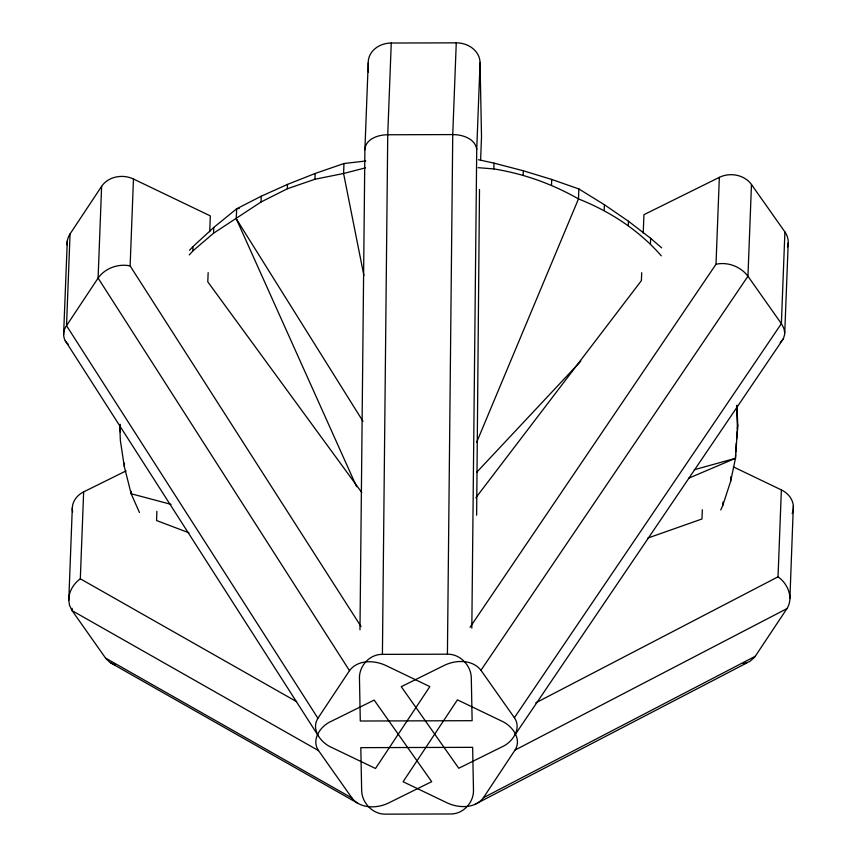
<?xml version="1.0" encoding="UTF-8"?>
<svg xmlns="http://www.w3.org/2000/svg" width="857" height="857" viewBox="0 0 857 857"><rect width="100%" height="100%" fill="white"/><g stroke="black" fill="none" stroke-linecap="round" stroke-linejoin="round"><path stroke-width="1.29" d="M733.324 466.861L781.37 489.915L778.027 576.825C787.765 583.51 793.839 597.929 786.94 608.62L754.514 657.394L749.543 661.625L743.158 663.832M476.631 515.228L479.492 189.504M359.972 629.831L364.889 149.761L368.231 62.861A23.428 19.754 2.2 0 1 391.263 43.032L456.267 42.85A23.428 19.754 2.2 0 1 480.059 62.55L481.516 136.745L480.606 160.484M382.415 654.373L447.418 654.191C460.316 653.923 471.382 665.75 471.307 678.455L472.132 720.694L360.294 721.016L359.469 678.765C358.826 666.178 369.592 654.095 382.415 654.373L387.739 134.763L391.263 43.032M447.418 654.191L452.742 134.581L456.267 42.85M471.821 628.192L476.728 149.45L480.059 62.55M789.908 598.357L793.357 505.909M115.181 664.925L109.996 662.45L105.893 658.562L71.967 610.463L69.492 605.128L68.785 600.403L72.299 507.944M209.719 231.733L210.329 215.9L133.467 179.017A23.428 19.754 2.2 0 0 101.619 186.344L70.049 233.94L66.525 325.671C62.432 331.145 62.475 339.779 68.185 344.139M72.17 608.352L72.084 610.645L318.558 750.636L351.991 798.049C360.529 809.04 377.251 808.612 388.757 802.902L431.692 781.659L374.177 700.083L331.241 721.326C320.604 725.836 310.898 739.666 318.558 750.636M68.785 600.403C68.592 591.823 73.498 583.735 80.312 578.796L83.654 491.886L126.075 470.9M101.619 186.344L98.094 278.075L66.525 325.671L317.926 718.262C310.663 729.618 321.107 743.04 331.755 747.497L375.516 768.493L429.839 686.607L386.078 665.61C374.605 660.072 357.798 659.462 349.506 670.656L317.926 718.262M361.033 626.51L130.125 265.927L133.467 179.017M139.445 512.465L131.142 493.761L124.319 466.626L124.447 463.155M131.239 491.275L131.142 493.761L171.089 504.366M156.895 511.297L156.542 520.531L189.011 532.808M189.29 254.925L192.814 250.962L192.986 246.591L213.757 227.459L236.65 208.797L261.235 196.221L287.491 184.405L315.162 173.468L343.968 163.526L365.746 160.987M208.155 272.622L207.79 281.857L361.772 492.518M192.814 250.962L213.532 233.233L213.757 227.459M356.619 486.722L236.264 218.76L236.65 208.797L239.285 208.465M213.532 233.233L261.021 201.995L261.235 196.221M261.021 201.995L287.32 188.776L287.491 184.405M287.32 188.776L314.937 179.252L315.162 173.468M343.968 163.526L343.582 173.489L363.904 275.568M661.293 255.847C639.054 230.244 609.895 211.315 578.475 198.92C552.283 183.923 523.638 173.682 493.814 168.925L494.039 163.141L478.463 159.723M523.145 175.16L523.316 170.789L494.039 163.141M551.501 185.219L551.726 179.445L523.316 170.789M551.726 179.445L578.861 188.958L578.475 198.92L476.663 442.255M604.185 210.501L604.399 204.727L578.861 188.958M628.288 225.616L628.46 221.245L604.399 204.727M641.7 272.719L641.39 280.635L475.839 497.778M643.221 233.147L643.928 214.679L719.344 177.367A23.428 19.754 2.2 0 1 751.471 184.512L784.905 231.926A23.428 19.754 2.2 0 1 787.529 246.912M650.42 244.063L650.634 238.289L628.46 221.245M702.322 509.754L701.969 518.988L647.71 538.121M470.043 627.281L716.002 264.267L719.344 177.367M720.791 509.969L722.826 505.298L722.954 502.009M722.826 505.298L730.635 481.366L730.807 476.749M730.635 481.366L735.477 458.302L735.617 454.574M735.713 452.078L736.27 443.123M688.653 478.227L735.477 458.302L737.738 424.868L736.924 405.2M751.471 184.512L747.947 276.233L480.959 670.292L514.382 717.705C522.052 728.675 512.336 742.505 501.699 747.015L458.763 768.258L401.258 686.682L444.194 665.439C455.688 659.729 472.421 659.301 480.959 670.292M784.905 231.926L781.38 323.646L514.382 717.705M788.215 242.885L784.701 334.23L783.373 338.804L780.309 342.511M67.296 240.946L63.6 334.701M736.591 439.213L737.213 431.382M737.427 428.779L737.738 424.868M515.014 750.079C522.277 738.723 511.843 725.301 501.195 720.844L457.434 699.848L403.111 781.734L446.872 802.741C458.345 808.269 475.142 808.879 483.444 797.685L515.014 750.079L786.94 608.62M783.459 338.633L514.725 735.252M476.749 472.239L580.853 361.151M189.472 250.287L192.986 246.591M747.218 662.729L474.66 804.519M535.796 702.836L778.027 576.825M483.444 797.685L755.371 656.216M694.309 469.722L735.477 458.302M365.489 167.865L343.582 173.489L314.937 179.252M716.002 264.267C727.711 261.599 740.812 266.634 747.947 276.233L781.852 324.342L783.93 328.563L784.723 332.655M478.152 167.683L493.814 168.925M130.125 265.927C118.384 263.367 105.047 268.177 98.094 278.075L349.506 670.656M110.564 662.825L357.283 802.966M80.312 578.796L296.522 701.604M105.518 658.058L351.991 798.049M650.634 238.289L661.69 247.866M65.228 340.668L318.279 735.809M236.264 218.76L362.993 421.344M124.319 466.626L120.366 440.487L119.712 424.772M476.728 149.45C475.324 138.523 462.244 134.549 452.742 134.581L387.739 134.763C378.505 134.699 365.393 138.845 364.889 149.761M736.581 405.65L737.523 430.643M120.087 424.29L120.387 432.174M368.231 62.861L368.414 72.138M781.37 489.915A23.428 19.754 2.2 0 1 792.189 513.6M72.588 511.929A23.428 19.754 2.2 0 1 83.654 491.886M67.157 244.931A23.428 19.754 2.2 0 1 70.049 233.94M473.482 790.068C473.867 802.495 463.166 814.236 450.536 813.968L385.532 814.15C372.634 814.418 361.568 802.591 361.643 789.886L360.818 747.647L472.646 747.336L473.482 790.068"/></g></svg>
